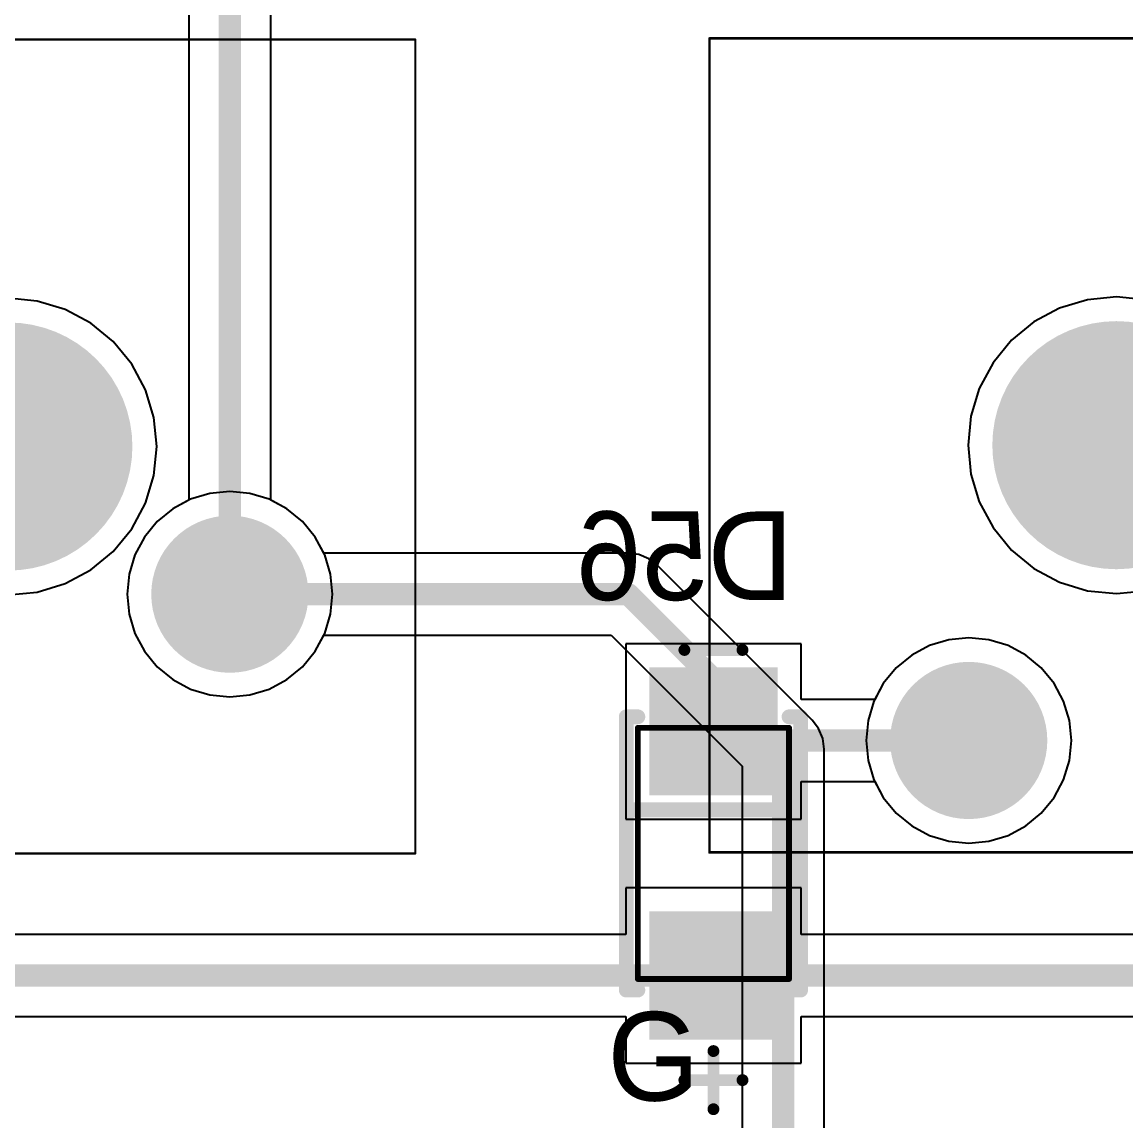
# Model space of a CAD drawing. Header units: millimetres. Extents: x 25 to 374, y 23 to 150.
# Drawn here: x 125.75 to 144.73, y 61.5 to 80.4 of the extents above; entities that cross this region are included whole.
import ezdxf

# ---------------------------------------------------------------- set-up
doc = ezdxf.new("R2010")
doc.units = ezdxf.units.MM
for name, color, linetype in [('BottomLayer', 5, 'Continuous'), ('BottomOverlay', 54, 'Continuous'), ('BottomPaste', 16, 'Continuous'), ('BottomSolder', 6, 'Continuous'), ('Mechanical1', 6, 'Continuous'), ('Mechanical13', 56, 'Continuous'), ('Mechanical15', 56, 'Continuous'), ('MultiLayer', 9, 'Continuous'), ('PadHoleLayer', 156, 'Continuous'), ('TopLayer', 1, 'Continuous'), ('TopOverlay', 2, 'Continuous'), ('TopSolder', 216, 'Continuous')]:
    doc.layers.add(name, color=color, linetype=linetype)

# ---------------------------------------------------------------- blocks, each defined once
blk = doc.blocks.new('SMA_DO_214AC__S1_B_84')
at = {"layer": 'BottomLayer'}
for points in [[(-1.1, -1), (-1.1, 1), (-3.1, -1), (-3.1, 1)], [(3.1, -1), (3.1, 1), (1.1, -1), (1.1, 1)]]:
    blk.add_solid(points, dxfattribs=at)
at = {"layer": 'BottomOverlay', "const_width": 0.254}
for points in [[(-2.35, 1.3), (-2.35, 1.5)], [(2.35, 1.5), (-2.35, 1.5)], [(-0.75, -1.5), (-0.75, 1.5)], [(2.35, 1.3), (2.35, 1.5)], [(-2.35, -1.5), (-2.35, -1.3)], [(2.35, -1.5), (2.35, -1.3)], [(2.35, -1.5), (-2.35, -1.5)]]:
    blk.add_lwpolyline(points, dxfattribs=at)
at = {"layer": 'BottomOverlay', "const_width": 0.127}
for points in [[(-2.414, 1.5, 1), (-2.287, 1.5, 1)], [(-2.414, 1.5, 1), (-2.287, 1.5, 1)], [(-0.814, 1.5, 1), (-0.687, 1.5, 1)], [(2.287, 1.5, 1), (2.414, 1.5, 1)], [(2.287, 1.5, 1), (2.414, 1.5, 1)], [(-2.414, 1.3, 1), (-2.287, 1.3, 1)], [(2.287, 1.3, 1), (2.414, 1.3, 1)], [(-2.414, -1.3, 1), (-2.287, -1.3, 1)], [(2.287, -1.3, 1), (2.414, -1.3, 1)], [(-2.414, -1.5, 1), (-2.287, -1.5, 1)], [(-2.414, -1.5, 1), (-2.287, -1.5, 1)], [(-0.814, -1.5, 1), (-0.687, -1.5, 1)], [(2.287, -1.5, 1), (2.414, -1.5, 1)], [(2.287, -1.5, 1), (2.414, -1.5, 1)]]:
    blk.add_lwpolyline(points, format="xyb", close=True, dxfattribs=at)
at = {"layer": 'BottomPaste'}
for points in [[(-1.1, -1), (-1.1, 1), (-3.1, -1), (-3.1, 1)], [(3.1, -1), (3.1, 1), (1.1, -1), (1.1, 1)]]:
    blk.add_solid(points, dxfattribs=at)
at = {"layer": 'BottomSolder'}
for points in [[(-0.998, -1.102), (-0.998, 1.102), (-3.202, -1.102), (-3.202, 1.102)], [(3.202, -1.102), (3.202, 1.102), (0.998, -1.102), (0.998, 1.102)]]:
    blk.add_solid(points, dxfattribs=at)
at = {"layer": 'Mechanical13', "const_width": 0.1}
for points in [[(2.16, 1.3), (-2.16, 1.3)], [(-2.16, -1.3), (-2.16, 1.3)], [(2.16, -1.3), (2.16, 1.3)], [(2.16, -1.3), (-2.16, -1.3)]]:
    blk.add_lwpolyline(points, dxfattribs=at)
at = {"layer": 'Mechanical13', "const_width": 0.05}
for points in [[(-2.185, 1.3, 1), (-2.135, 1.3, 1)], [(-2.185, 1.3, 1), (-2.135, 1.3, 1)], [(2.135, 1.3, 1), (2.185, 1.3, 1)], [(2.135, 1.3, 1), (2.185, 1.3, 1)], [(-2.185, -1.3, 1), (-2.135, -1.3, 1)], [(-2.185, -1.3, 1), (-2.135, -1.3, 1)], [(2.135, -1.3, 1), (2.185, -1.3, 1)], [(2.135, -1.3, 1), (2.185, -1.3, 1)]]:
    blk.add_lwpolyline(points, format="xyb", close=True, dxfattribs=at)
at = {"layer": 'Mechanical15', "const_width": 0.203}
for points in [[(-3.5, -0.5), (-3.5, 0.5)], [(3.9, -0.5), (3.9, 0.5)], [(4.4, 0), (3.4, 0)]]:
    blk.add_lwpolyline(points, dxfattribs=at)
at = {"layer": 'Mechanical15', "const_width": 0.102}
for points in [[(-3.551, 0.5, 1), (-3.449, 0.5, 1)], [(3.849, 0.5, 1), (3.951, 0.5, 1)], [(3.349, 0, 1), (3.451, 0, 1)], [(4.349, 0, 1), (4.451, 0, 1)], [(-3.551, -0.5, 1), (-3.449, -0.5, 1)], [(3.849, -0.5, 1), (3.951, -0.5, 1)]]:
    blk.add_lwpolyline(points, format="xyb", close=True, dxfattribs=at)
blk = doc.blocks.new('MX_SW_3_175')
at = {"layer": 'BottomLayer'}
for points, const_width in [([(-1.016, 0, 1), (1.016, 0, 1)], 2.032), ([(3.185, -2.54, 1), (4.435, -2.54, 1)], 1.25), ([(-3.165, -5.08, 1), (-1.915, -5.08, 1)], 1.25)]:
    blk.add_lwpolyline(points, format="xyb", close=True, dxfattribs=dict(at, const_width=const_width))
at = {"layer": 'BottomSolder'}
for points, const_width in [([(-1.067, 0, 1), (1.067, 0, 1)], 2.134), ([(3.134, -2.54, 1), (4.486, -2.54, 1)], 1.352), ([(-3.216, -5.08, 1), (-1.864, -5.08, 1)], 1.352)]:
    blk.add_lwpolyline(points, format="xyb", close=True, dxfattribs=dict(at, const_width=const_width))
at = {"layer": 'Mechanical1', "const_width": 0.0381}
for points in [[(-7, -7), (-7, 7)], [(-7, 7), (7, 7)], [(7, -7), (7, 7)], [(-7, -7), (7, -7)]]:
    blk.add_lwpolyline(points, dxfattribs=at)
at = {"layer": 'Mechanical1', "const_width": 0.0191}
for points in [[(-7.01, 7, 1), (-6.99, 7, 1)], [(-7.01, 7, 1), (-6.99, 7, 1)], [(6.99, 7, 1), (7.01, 7, 1)], [(6.99, 7, 1), (7.01, 7, 1)], [(-7.01, -7, 1), (-6.99, -7, 1)], [(-7.01, -7, 1), (-6.99, -7, 1)], [(6.99, -7, 1), (7.01, -7, 1)], [(6.99, -7, 1), (7.01, -7, 1)]]:
    blk.add_lwpolyline(points, format="xyb", close=True, dxfattribs=at)
at = {"layer": 'MultiLayer'}
for points, const_width in [([(-1.016, 0, 1), (1.016, 0, 1)], 2.032), ([(3.185, -2.54, 1), (4.435, -2.54, 1)], 1.25), ([(-3.165, -5.08, 1), (-1.915, -5.08, 1)], 1.25)]:
    blk.add_lwpolyline(points, format="xyb", close=True, dxfattribs=dict(at, const_width=const_width))
at = {"layer": 'PadHoleLayer'}
for points, const_width in [([(-1.016, 0, 1), (1.016, 0, 1)], 2.032), ([(3.435, -2.54, 1), (4.185, -2.54, 1)], 0.75), ([(-2.915, -5.08, 1), (-2.165, -5.08, 1)], 0.75)]:
    blk.add_lwpolyline(points, format="xyb", close=True, dxfattribs=dict(at, const_width=const_width))
at = {"layer": 'TopLayer'}
for points, const_width in [([(-1.016, 0, 1), (1.016, 0, 1)], 2.032), ([(3.185, -2.54, 1), (4.435, -2.54, 1)], 1.25), ([(-3.165, -5.08, 1), (-1.915, -5.08, 1)], 1.25)]:
    blk.add_lwpolyline(points, format="xyb", close=True, dxfattribs=dict(at, const_width=const_width))
at = {"layer": 'TopSolder'}
for points, const_width in [([(-1.067, 0, 1), (1.067, 0, 1)], 2.134), ([(3.134, -2.54, 1), (4.486, -2.54, 1)], 1.352), ([(-3.216, -5.08, 1), (-1.864, -5.08, 1)], 1.352)]:
    blk.add_lwpolyline(points, format="xyb", close=True, dxfattribs=dict(at, const_width=const_width))
blk = doc.blocks.new('MX_SW_3_176')
at = {"layer": 'BottomLayer'}
for points, const_width in [([(-1.016, 0, 1), (1.016, 0, 1)], 2.032), ([(3.185, -2.54, 1), (4.435, -2.54, 1)], 1.25), ([(-3.165, -5.08, 1), (-1.915, -5.08, 1)], 1.25)]:
    blk.add_lwpolyline(points, format="xyb", close=True, dxfattribs=dict(at, const_width=const_width))
at = {"layer": 'BottomSolder'}
for points, const_width in [([(-1.067, 0, 1), (1.067, 0, 1)], 2.134), ([(3.134, -2.54, 1), (4.486, -2.54, 1)], 1.352), ([(-3.216, -5.08, 1), (-1.864, -5.08, 1)], 1.352)]:
    blk.add_lwpolyline(points, format="xyb", close=True, dxfattribs=dict(at, const_width=const_width))
at = {"layer": 'Mechanical1', "const_width": 0.0381}
for points in [[(-7, -7), (-7, 7)], [(-7, 7), (7, 7)], [(7, -7), (7, 7)], [(-7, -7), (7, -7)]]:
    blk.add_lwpolyline(points, dxfattribs=at)
at = {"layer": 'Mechanical1', "const_width": 0.0191}
for points in [[(-7.01, 7, 1), (-6.99, 7, 1)], [(-7.01, 7, 1), (-6.99, 7, 1)], [(6.99, 7, 1), (7.01, 7, 1)], [(6.99, 7, 1), (7.01, 7, 1)], [(-7.01, -7, 1), (-6.99, -7, 1)], [(-7.01, -7, 1), (-6.99, -7, 1)], [(6.99, -7, 1), (7.01, -7, 1)], [(6.99, -7, 1), (7.01, -7, 1)]]:
    blk.add_lwpolyline(points, format="xyb", close=True, dxfattribs=at)
at = {"layer": 'MultiLayer'}
for points, const_width in [([(-1.016, 0, 1), (1.016, 0, 1)], 2.032), ([(3.185, -2.54, 1), (4.435, -2.54, 1)], 1.25), ([(-3.165, -5.08, 1), (-1.915, -5.08, 1)], 1.25)]:
    blk.add_lwpolyline(points, format="xyb", close=True, dxfattribs=dict(at, const_width=const_width))
at = {"layer": 'PadHoleLayer'}
for points, const_width in [([(-1.016, 0, 1), (1.016, 0, 1)], 2.032), ([(3.435, -2.54, 1), (4.185, -2.54, 1)], 0.75), ([(-2.915, -5.08, 1), (-2.165, -5.08, 1)], 0.75)]:
    blk.add_lwpolyline(points, format="xyb", close=True, dxfattribs=dict(at, const_width=const_width))
at = {"layer": 'TopLayer'}
for points, const_width in [([(-1.016, 0, 1), (1.016, 0, 1)], 2.032), ([(3.185, -2.54, 1), (4.435, -2.54, 1)], 1.25), ([(-3.165, -5.08, 1), (-1.915, -5.08, 1)], 1.25)]:
    blk.add_lwpolyline(points, format="xyb", close=True, dxfattribs=dict(at, const_width=const_width))
at = {"layer": 'TopSolder'}
for points, const_width in [([(-1.067, 0, 1), (1.067, 0, 1)], 2.134), ([(3.134, -2.54, 1), (4.486, -2.54, 1)], 1.352), ([(-3.216, -5.08, 1), (-1.864, -5.08, 1)], 1.352)]:
    blk.add_lwpolyline(points, format="xyb", close=True, dxfattribs=dict(at, const_width=const_width))

msp = doc.modelspace()

# ---------------------------------------------------------------- linework, layer by layer
at = {"layer": 'BottomLayer'}
for p, q in [((126.007, 75.604), (125.509, 75.653)), ((126.486, 75.459), (126.007, 75.604)), ((144.071, 75.627), (143.592, 75.482)), ((144.569, 75.676), (144.071, 75.627)), ((145.067, 75.627), (144.569, 75.676)), ((126.927, 75.223), (126.486, 75.459)), ((143.592, 75.482), (143.151, 75.246)), ((127.314, 74.906), (126.927, 75.223)), ((143.151, 75.246), (142.764, 74.929)), ((127.631, 74.519), (127.314, 74.906)), ((142.764, 74.929), (142.447, 74.542)), ((127.867, 74.078), (127.631, 74.519)), ((142.447, 74.542), (142.211, 74.101)), ((128.012, 73.599), (127.867, 74.078)), ((142.211, 74.101), (142.066, 73.622)), ((128.061, 73.101), (128.012, 73.599)), ((142.066, 73.622), (142.017, 73.124)), ((142.017, 73.124), (142.066, 72.626)), ((128.012, 72.603), (128.061, 73.101)), ((127.867, 72.124), (128.012, 72.603)), ((142.066, 72.626), (142.211, 72.147)), ((128.643, 72.193), (128.338, 72.03)), ((128.974, 72.294), (128.643, 72.193)), ((129.319, 72.328), (128.974, 72.294)), ((129.664, 72.294), (129.319, 72.328)), ((129.995, 72.193), (129.664, 72.294)), ((130.3, 72.03), (129.995, 72.193)), ((127.631, 71.683), (127.867, 72.124)), ((128.338, 72.03), (128.07, 71.81)), ((130.568, 71.81), (130.3, 72.03)), ((142.211, 72.147), (142.447, 71.706)), ((128.07, 71.81), (127.85, 71.543)), ((130.788, 71.543), (130.568, 71.81)), ((127.314, 71.296), (127.631, 71.683)), ((142.447, 71.706), (142.764, 71.319)), ((127.85, 71.543), (127.687, 71.237)), ((130.951, 71.237), (130.788, 71.543)), ((126.927, 70.979), (127.314, 71.296)), ((127.687, 71.237), (127.586, 70.906)), ((131.052, 70.906), (130.951, 71.237)), ((142.764, 71.319), (143.151, 71.002)), ((126.486, 70.743), (126.927, 70.979)), ((127.586, 70.906), (127.553, 70.561)), ((131.086, 70.561), (131.052, 70.906)), ((143.151, 71.002), (143.592, 70.766)), ((126.007, 70.598), (126.486, 70.743)), ((143.592, 70.766), (144.071, 70.621)), ((125.509, 70.549), (126.007, 70.598)), ((127.553, 70.561), (127.586, 70.217)), ((131.052, 70.217), (131.086, 70.561)), ((144.071, 70.621), (144.569, 70.572)), ((144.569, 70.572), (145.067, 70.621)), ((127.586, 70.217), (127.687, 69.885)), ((130.951, 69.885), (131.052, 70.217)), ((127.687, 69.885), (127.85, 69.58)), ((130.788, 69.58), (130.951, 69.885)), ((139.146, 69.709), (136.13, 69.709)), ((136.13, 69.709), (136.13, 66.693)), ((139.146, 68.749), (139.146, 69.709)), ((141.685, 69.777), (141.353, 69.676)), ((142.029, 69.811), (141.685, 69.777)), ((142.374, 69.777), (142.029, 69.811)), ((142.705, 69.676), (142.374, 69.777)), ((127.85, 69.58), (128.07, 69.312)), ((130.568, 69.312), (130.788, 69.58)), ((141.048, 69.513), (140.78, 69.293)), ((141.353, 69.676), (141.048, 69.513)), ((143.011, 69.513), (142.705, 69.676)), ((143.278, 69.293), (143.011, 69.513)), ((128.07, 69.312), (128.338, 69.092)), ((130.3, 69.092), (130.568, 69.312)), ((140.78, 69.293), (140.56, 69.025)), ((143.498, 69.025), (143.278, 69.293)), ((128.338, 69.092), (128.643, 68.929)), ((128.643, 68.929), (128.974, 68.829)), ((129.664, 68.829), (129.995, 68.929)), ((129.995, 68.929), (130.3, 69.092)), ((140.56, 69.025), (140.412, 68.749)), ((143.661, 68.72), (143.498, 69.025)), ((128.974, 68.829), (129.319, 68.795)), ((129.319, 68.795), (129.664, 68.829)), ((140.412, 68.749), (139.146, 68.749)), ((143.762, 68.389), (143.661, 68.72)), ((143.796, 68.044), (143.762, 68.389)), ((143.762, 67.699), (143.796, 68.044)), ((143.661, 67.368), (143.762, 67.699)), ((139.146, 66.693), (139.146, 67.34)), ((139.146, 67.34), (140.412, 67.34)), ((140.412, 67.34), (140.56, 67.063)), ((143.498, 67.063), (143.661, 67.368)), ((140.56, 67.063), (140.78, 66.795)), ((143.278, 66.795), (143.498, 67.063)), ((136.13, 66.693), (139.146, 66.693)), ((140.78, 66.795), (141.048, 66.575)), ((143.011, 66.575), (143.278, 66.795)), ((141.048, 66.575), (141.353, 66.412)), ((142.705, 66.412), (143.011, 66.575)), ((141.353, 66.412), (141.685, 66.311)), ((141.685, 66.311), (142.029, 66.278)), ((142.029, 66.278), (142.374, 66.311)), ((142.374, 66.311), (142.705, 66.412)), ((139.146, 65.509), (136.13, 65.509)), ((136.13, 65.509), (136.13, 64.705)), ((139.146, 64.705), (139.146, 65.509)), ((136.13, 64.705), (120.073, 64.705)), ((155.202, 64.705), (139.146, 64.705)), ((120.073, 63.296), (136.13, 63.296)), ((136.13, 63.296), (136.13, 62.493)), ((139.146, 62.493), (139.146, 63.296)), ((139.146, 63.296), (155.202, 63.296)), ((136.13, 62.493), (139.146, 62.493))]:
    msp.add_line(p, q, dxfattribs=at)
at = {"layer": 'BottomLayer', "const_width": 0.381}
for points in [[(137.794, 68.044), (142.029, 68.044)], [(118.565, 64.001), (137.638, 64.001)], [(137.638, 64.001), (156.71, 64.001)]]:
    msp.add_lwpolyline(points, dxfattribs=at)
at = {"layer": 'BottomLayer', "const_width": 0.191}
for points in [[(137.699, 68.044, 1), (137.89, 68.044, 1)], [(141.934, 68.044, 1), (142.124, 68.044, 1)], [(137.542, 64.001, 1), (137.733, 64.001, 1)], [(137.542, 64.001, 1), (137.733, 64.001, 1)]]:
    msp.add_lwpolyline(points, format="xyb", close=True, dxfattribs=at)
at = {"layer": 'Mechanical1', "const_width": 0.0127}
for points in [[(118.507, 80.105), (132.507, 80.105)], [(132.507, 66.106), (132.507, 80.105)], [(137.557, 80.105), (151.557, 80.105)], [(137.557, 66.106), (137.557, 80.105)], [(118.507, 66.106), (132.507, 66.106)], [(137.557, 66.106), (151.557, 66.106)]]:
    msp.add_lwpolyline(points, dxfattribs=at)
at = {"layer": 'Mechanical1', "const_width": 0.00635}
for points in [[(132.504, 80.105, 1), (132.51, 80.105, 1)], [(132.504, 80.105, 1), (132.51, 80.105, 1)], [(137.554, 80.105, 1), (137.56, 80.105, 1)], [(137.554, 80.105, 1), (137.56, 80.105, 1)], [(132.504, 66.106, 1), (132.51, 66.106, 1)], [(132.504, 66.106, 1), (132.51, 66.106, 1)], [(137.554, 66.106, 1), (137.56, 66.106, 1)], [(137.554, 66.106, 1), (137.56, 66.106, 1)]]:
    msp.add_lwpolyline(points, format="xyb", close=True, dxfattribs=at)
at = {"layer": 'TopLayer'}
for p, q in [((130.024, 72.178), (130.024, 87.851)), ((128.614, 87.559), (128.614, 72.178)), ((126.007, 75.604), (125.509, 75.653)), ((126.486, 75.459), (126.007, 75.604)), ((144.071, 75.627), (143.592, 75.482)), ((144.569, 75.676), (144.071, 75.627)), ((145.067, 75.627), (144.569, 75.676)), ((126.927, 75.223), (126.486, 75.459)), ((143.592, 75.482), (143.151, 75.246)), ((127.314, 74.906), (126.927, 75.223)), ((143.151, 75.246), (142.764, 74.929)), ((127.631, 74.519), (127.314, 74.906)), ((142.764, 74.929), (142.447, 74.542)), ((127.867, 74.078), (127.631, 74.519)), ((142.447, 74.542), (142.211, 74.101)), ((128.012, 73.599), (127.867, 74.078)), ((142.211, 74.101), (142.066, 73.622)), ((128.061, 73.101), (128.012, 73.599)), ((142.066, 73.622), (142.017, 73.124)), ((142.017, 73.124), (142.066, 72.626)), ((128.012, 72.603), (128.061, 73.101)), ((127.867, 72.124), (128.012, 72.603)), ((142.066, 72.626), (142.211, 72.147)), ((128.614, 72.178), (128.338, 72.03)), ((130.3, 72.03), (130.024, 72.178)), ((127.631, 71.683), (127.867, 72.124)), ((128.338, 72.03), (128.07, 71.81)), ((130.568, 71.81), (130.3, 72.03)), ((142.211, 72.147), (142.447, 71.706)), ((128.07, 71.81), (127.85, 71.543)), ((130.788, 71.543), (130.568, 71.81)), ((127.314, 71.296), (127.631, 71.683)), ((142.447, 71.706), (142.764, 71.319)), ((127.85, 71.543), (127.687, 71.237)), ((130.936, 71.266), (130.788, 71.543)), ((126.927, 70.979), (127.314, 71.296)), ((127.687, 71.237), (127.586, 70.906)), ((136.172, 71.266), (130.936, 71.266)), ((136.354, 71.242), (136.172, 71.266)), ((136.524, 71.171), (136.354, 71.242)), ((142.764, 71.319), (143.151, 71.002)), ((136.67, 71.059), (136.524, 71.171)), ((139.335, 68.395), (136.67, 71.059)), ((126.486, 70.743), (126.927, 70.979)), ((127.586, 70.906), (127.553, 70.561)), ((143.151, 71.002), (143.592, 70.766)), ((126.007, 70.598), (126.486, 70.743)), ((143.592, 70.766), (144.071, 70.621)), ((125.509, 70.549), (126.007, 70.598)), ((127.553, 70.561), (127.586, 70.217)), ((144.071, 70.621), (144.569, 70.572)), ((144.569, 70.572), (145.067, 70.621)), ((127.586, 70.217), (127.687, 69.885)), ((127.687, 69.885), (127.85, 69.58)), ((130.788, 69.58), (130.936, 69.857)), ((130.936, 69.857), (135.88, 69.857)), ((135.88, 69.857), (138.132, 67.605)), ((141.685, 69.777), (141.353, 69.676)), ((142.029, 69.811), (141.685, 69.777)), ((142.374, 69.777), (142.029, 69.811)), ((142.705, 69.676), (142.374, 69.777)), ((127.85, 69.58), (128.07, 69.312)), ((130.568, 69.312), (130.788, 69.58)), ((141.048, 69.513), (140.78, 69.293)), ((141.353, 69.676), (141.048, 69.513)), ((143.011, 69.513), (142.705, 69.676)), ((143.278, 69.293), (143.011, 69.513)), ((128.07, 69.312), (128.338, 69.092)), ((130.3, 69.092), (130.568, 69.312)), ((140.78, 69.293), (140.56, 69.025)), ((143.498, 69.025), (143.278, 69.293)), ((128.338, 69.092), (128.643, 68.929)), ((128.643, 68.929), (128.974, 68.829)), ((129.664, 68.829), (129.995, 68.929)), ((129.995, 68.929), (130.3, 69.092)), ((140.56, 69.025), (140.397, 68.72)), ((143.661, 68.72), (143.498, 69.025)), ((128.974, 68.829), (129.319, 68.795)), ((129.319, 68.795), (129.664, 68.829)), ((140.397, 68.72), (140.297, 68.389)), ((143.762, 68.389), (143.661, 68.72)), ((139.447, 68.249), (139.335, 68.395)), ((140.297, 68.389), (140.263, 68.044)), ((143.796, 68.044), (143.762, 68.389)), ((139.517, 68.079), (139.447, 68.249)), ((139.541, 67.897), (139.517, 68.079)), ((140.263, 68.044), (140.297, 67.699)), ((143.762, 67.699), (143.796, 68.044)), ((139.541, 58.528), (139.541, 67.897)), ((138.132, 67.605), (138.132, 58.528)), ((140.297, 67.699), (140.397, 67.368)), ((143.661, 67.368), (143.762, 67.699)), ((140.397, 67.368), (140.56, 67.063)), ((143.498, 67.063), (143.661, 67.368)), ((140.56, 67.063), (140.78, 66.795)), ((143.278, 66.795), (143.498, 67.063)), ((140.78, 66.795), (141.048, 66.575)), ((143.011, 66.575), (143.278, 66.795)), ((141.048, 66.575), (141.353, 66.412)), ((142.705, 66.412), (143.011, 66.575)), ((141.353, 66.412), (141.685, 66.311)), ((141.685, 66.311), (142.029, 66.278)), ((142.029, 66.278), (142.374, 66.311)), ((142.374, 66.311), (142.705, 66.412))]:
    msp.add_line(p, q, dxfattribs=at)
at = {"layer": 'TopLayer', "const_width": 0.381}
for points in [[(129.319, 70.561), (129.319, 87.851)], [(129.319, 70.561), (136.172, 70.561)], [(136.172, 70.561), (138.836, 67.897)], [(138.836, 57.986), (138.836, 67.897)]]:
    msp.add_lwpolyline(points, dxfattribs=at)
at = {"layer": 'TopLayer', "const_width": 0.191}
for points in [[(129.224, 70.561, 1), (129.414, 70.561, 1)], [(129.224, 70.561, 1), (129.414, 70.561, 1)], [(136.077, 70.561, 1), (136.267, 70.561, 1)], [(136.077, 70.561, 1), (136.267, 70.561, 1)], [(138.741, 67.897, 1), (138.932, 67.897, 1)], [(138.741, 67.897, 1), (138.932, 67.897, 1)]]:
    msp.add_lwpolyline(points, format="xyb", close=True, dxfattribs=at)

# ---------------------------------------------------------------- block references
for name, p in [('MX_SW_3_176', (144.569, 73.124)), ('MX_SW_3_175', (125.509, 73.101))]:
    msp.add_blockref(name, p)
at = {"rotation": 270}
msp.add_blockref('SMA_DO_214AC__S1_B_84', (137.638, 66.101), dxfattribs=at)

# ---------------------------------------------------------------- texts
at = {"layer": 'BottomOverlay', "text_generation_flag": 2}
msp.add_text('D56', height=1.524, dxfattribs=at).set_placement((139.014, 70.46))
at = {"layer": 'TopOverlay'}
msp.add_text('G', height=1.524, dxfattribs=at).set_placement((135.814, 61.849))

doc.saveas('drawing.dxf')
